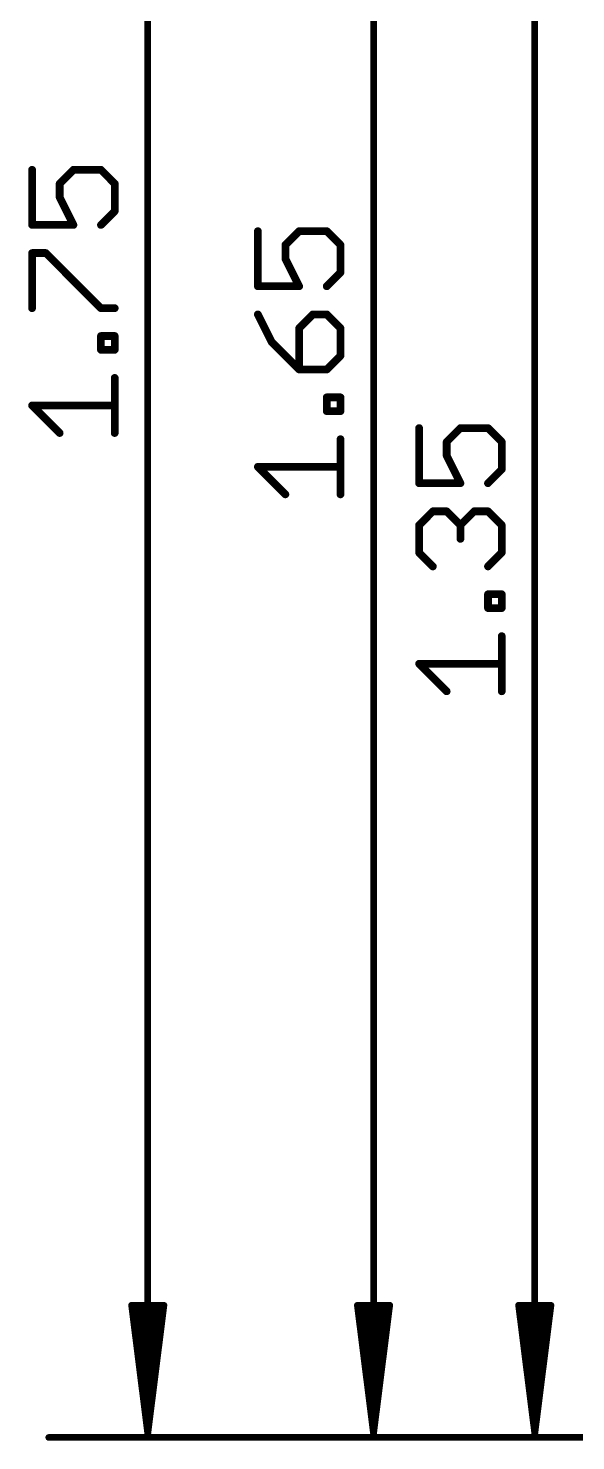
# Model space of a CAD drawing. Extents: x -20 to 40.9, y -0.3 to 63.8.
# Drawn here: x -20.01 to -9.23, y -0.07 to 27.72 of the extents above; entities that cross this region are included whole.
import ezdxf

# ---------------------------------------------------------------- set-up
doc = ezdxf.new("R2010")
doc.units = 0
doc.layers.add('47', color=253, linetype='CONTINUOUS')

msp = doc.modelspace()

# ---------------------------------------------------------------- linework, layer by layer
at = {"layer": '47'}
for points, const_width in [([(-17.653, 0.065), (-17.653, 44.258)], 0.13), ([(-13.208, 0.065), (-13.208, 41.845)], 0.13), ([(-10.033, 0.065), (-10.033, 34.098)], 0.13), ([(-19.9307, 24.9339), (-19.9307, 23.8492)], 0.1524), ([(-19.3884, 24.6627), (-19.1172, 24.9339)], 0.1524), ([(-19.1172, 24.9339), (-18.5749, 24.9339)], 0.1524), ([(-18.5749, 24.9339), (-18.3037, 24.6627)], 0.1524), ([(-19.3884, 24.3915), (-19.3884, 24.6627)], 0.1524), ([(-18.3037, 24.6627), (-18.3037, 24.1204)], 0.1524), ([(-19.1172, 23.8492), (-19.3884, 24.3915)], 0.1524), ([(-18.3037, 24.1204), (-18.5749, 23.8492)], 0.1524), ([(-19.9307, 23.8492), (-19.1172, 23.8492)], 0.1524), ([(-15.4857, 23.7274), (-15.4857, 22.6427)], 0.1524), ([(-14.9434, 23.4562), (-14.6722, 23.7274)], 0.1524), ([(-14.6722, 23.7274), (-14.1299, 23.7274)], 0.1524), ([(-14.1299, 23.7274), (-13.8587, 23.4562)], 0.1524), ([(-19.9307, 22.212), (-19.9307, 23.2967)], 0.1524), ([(-19.9307, 23.2967), (-19.6595, 23.2967)], 0.1524), ([(-19.6595, 23.2967), (-18.5749, 22.212)], 0.1524), ([(-14.9434, 23.185), (-14.9434, 23.4562)], 0.1524), ([(-13.8587, 23.4562), (-13.8587, 22.9139)], 0.1524), ([(-14.6722, 22.6427), (-14.9434, 23.185)], 0.1524), ([(-13.8587, 22.9139), (-14.1299, 22.6427)], 0.1524), ([(-15.4857, 22.6427), (-14.6722, 22.6427)], 0.1524), ([(-18.5749, 22.212), (-18.3037, 22.212)], 0.1524), ([(-15.4857, 22.0902), (-15.2145, 21.5479)], 0.1524), ([(-14.401, 22.0902), (-14.6722, 21.819)], 0.1524), ([(-14.1299, 22.0902), (-14.401, 22.0902)], 0.1524), ([(-13.8587, 21.819), (-14.1299, 22.0902)], 0.1524), ([(-18.5749, 21.3935), (-18.5749, 21.6646)], 0.1524), ([(-18.5749, 21.6646), (-18.3037, 21.6646)], 0.1524), ([(-18.3037, 21.6646), (-18.3037, 21.3935)], 0.1524), ([(-14.6722, 21.819), (-14.6722, 21.0055)], 0.1524), ([(-13.8587, 21.2767), (-13.8587, 21.819)], 0.1524), ([(-18.3037, 21.3935), (-18.5749, 21.3935)], 0.1524), ([(-15.2145, 21.5479), (-14.6722, 21.0055)], 0.1524), ([(-14.1299, 21.0055), (-13.8587, 21.2767)], 0.1524), ([(-18.3037, 19.7563), (-18.3037, 20.841)], 0.1524), ([(-14.6722, 21.0055), (-14.1299, 21.0055)], 0.1524), ([(-19.3884, 19.7563), (-19.9307, 20.2986)], 0.1524), ([(-19.9307, 20.2986), (-18.3037, 20.2986)], 0.1524), ([(-14.1299, 20.187), (-14.1299, 20.4581)], 0.1524), ([(-14.1299, 20.4581), (-13.8587, 20.4581)], 0.1524), ([(-13.8587, 20.4581), (-13.8587, 20.187)], 0.1524), ([(-13.8587, 20.187), (-14.1299, 20.187)], 0.1524), ([(-12.3107, 19.8539), (-12.3107, 18.7692)], 0.1524), ([(-11.7684, 19.5827), (-11.4972, 19.8539)], 0.1524), ([(-11.4972, 19.8539), (-10.9549, 19.8539)], 0.1524), ([(-10.9549, 19.8539), (-10.6837, 19.5827)], 0.1524), ([(-13.8587, 18.5498), (-13.8587, 19.6345)], 0.1524), ([(-11.7684, 19.3115), (-11.7684, 19.5827)], 0.1524), ([(-10.6837, 19.5827), (-10.6837, 19.0404)], 0.1524), ([(-11.4972, 18.7692), (-11.7684, 19.3115)], 0.1524), ([(-14.9434, 18.5498), (-15.4857, 19.0921)], 0.1524), ([(-15.4857, 19.0921), (-13.8587, 19.0921)], 0.1524), ([(-10.6837, 19.0404), (-10.9549, 18.7692)], 0.1524), ([(-12.3107, 18.7692), (-11.4972, 18.7692)], 0.1524), ([(-12.3107, 17.9455), (-12.0395, 18.2167)], 0.1524), ([(-12.0395, 18.2167), (-11.7684, 18.2167)], 0.1524), ([(-11.7684, 18.2167), (-11.4972, 17.9455)], 0.1524), ([(-11.4972, 17.9455), (-11.226, 18.2167)], 0.1524), ([(-11.226, 18.2167), (-10.9549, 18.2167)], 0.1524), ([(-10.9549, 18.2167), (-10.6837, 17.9455)], 0.1524), ([(-12.3107, 17.4032), (-12.3107, 17.9455)], 0.1524), ([(-11.4972, 17.9455), (-11.4972, 17.6744)], 0.1524), ([(-10.6837, 17.9455), (-10.6837, 17.4032)], 0.1524), ([(-12.0395, 17.132), (-12.3107, 17.4032)], 0.1524), ([(-10.6837, 17.4032), (-10.9549, 17.132)], 0.1524), ([(-10.9549, 16.3135), (-10.9549, 16.5846)], 0.1524), ([(-10.9549, 16.5846), (-10.6837, 16.5846)], 0.1524), ([(-10.6837, 16.5846), (-10.6837, 16.3135)], 0.1524), ([(-10.6837, 16.3135), (-10.9549, 16.3135)], 0.1524), ([(-10.6837, 14.6763), (-10.6837, 15.761)], 0.1524), ([(-11.7684, 14.6763), (-12.3107, 15.2186)], 0.1524), ([(-12.3107, 15.2186), (-10.6837, 15.2186)], 0.1524), ([(-17.653, 0.065), (-17.9722, 2.6)], 0.13), ([(-17.9722, 2.6), (-17.3338, 2.6)], 0.13), ([(-17.653, 0.065), (-17.913, 2.6)], 0.13), ([(-17.653, 0.065), (-17.783, 2.6)], 0.13), ([(-17.3338, 2.6), (-17.653, 0.065)], 0.13), ([(-17.523, 2.6), (-17.653, 0.065)], 0.13), ([(-17.393, 2.6), (-17.653, 0.065)], 0.13), ([(-13.208, 0.065), (-13.5272, 2.6)], 0.13), ([(-13.5272, 2.6), (-12.8888, 2.6)], 0.13), ([(-13.208, 0.065), (-13.468, 2.6)], 0.13), ([(-13.208, 0.065), (-13.338, 2.6)], 0.13), ([(-12.8888, 2.6), (-13.208, 0.065)], 0.13), ([(-13.078, 2.6), (-13.208, 0.065)], 0.13), ([(-12.948, 2.6), (-13.208, 0.065)], 0.13), ([(-10.033, 0.065), (-10.3522, 2.6)], 0.13), ([(-10.3522, 2.6), (-9.7138, 2.6)], 0.13), ([(-10.033, 0.065), (-10.293, 2.6)], 0.13), ([(-10.033, 0.065), (-10.163, 2.6)], 0.13), ([(-9.7138, 2.6), (-10.033, 0.065)], 0.13), ([(-9.903, 2.6), (-10.033, 0.065)], 0.13), ([(-9.773, 2.6), (-10.033, 0.065)], 0.13), ([(0, 0), (-19.603, 0)], 0.13), ([(0.889, 0), (-15.158, 0)], 0.13), ([(0, 0), (-11.983, 0)], 0.13)]:
    msp.add_lwpolyline(points, dxfattribs=dict(at, const_width=const_width))
for points, const_width in [([(-19.8926, 24.9339, 1), (-19.9688, 24.9339)], 0.0762), ([(-19.1172, 24.972, 1), (-19.1172, 24.8958)], 0.0762), ([(-19.0903, 24.9069, 1), (-19.1441, 24.9608)], 0.0762), ([(-18.5479, 24.9608, 1), (-18.6018, 24.9069)], 0.0762), ([(-18.5749, 24.8958, 1), (-18.5749, 24.972)], 0.0762), ([(-19.3503, 24.6627, 1), (-19.4265, 24.6627)], 0.0762), ([(-19.4153, 24.6896, 1), (-19.3614, 24.6358)], 0.0762), ([(-18.2656, 24.6627, 1), (-18.3418, 24.6627)], 0.0762), ([(-18.3306, 24.6358, 1), (-18.2768, 24.6896)], 0.0762), ([(-19.3543, 24.4086, 1), (-19.4224, 24.3745)], 0.0762), ([(-19.4265, 24.3915, 1), (-19.3503, 24.3915)], 0.0762), ([(-18.2768, 24.0934, 1), (-18.3306, 24.1473)], 0.0762), ([(-19.9307, 23.8873, 1), (-19.9307, 23.8111)], 0.0762), ([(-19.1513, 23.8322, 1), (-19.0831, 23.8662)], 0.0762), ([(-19.1172, 23.8111, 1), (-19.1172, 23.8873)], 0.0762), ([(-18.6018, 23.8761, 1), (-18.5479, 23.8223)], 0.0762), ([(-18.3418, 24.1204, 1), (-18.2656, 24.1204)], 0.0762), ([(-19.9688, 23.8492, 1), (-19.8926, 23.8492)], 0.0762), ([(-15.4476, 23.7274, 1), (-15.5238, 23.7274)], 0.0762), ([(-14.6722, 23.7655, 1), (-14.6722, 23.6893)], 0.0762), ([(-14.6453, 23.7004, 1), (-14.6991, 23.7543)], 0.0762), ([(-14.1029, 23.7543, 1), (-14.1568, 23.7004)], 0.0762), ([(-14.1299, 23.6893, 1), (-14.1299, 23.7655)], 0.0762), ([(-19.8926, 23.2967, 1), (-19.9688, 23.2967)], 0.0762), ([(-19.9307, 23.3348, 1), (-19.9307, 23.2586)], 0.0762), ([(-19.6326, 23.3236, 1), (-19.6865, 23.2698)], 0.0762), ([(-19.6595, 23.2586, 1), (-19.6595, 23.3348)], 0.0762), ([(-14.9053, 23.4562, 1), (-14.9815, 23.4562)], 0.0762), ([(-14.9703, 23.4831, 1), (-14.9164, 23.4293)], 0.0762), ([(-13.8206, 23.4562, 1), (-13.8968, 23.4562)], 0.0762), ([(-13.8856, 23.4293, 1), (-13.8318, 23.4831)], 0.0762), ([(-14.9815, 23.185, 1), (-14.9053, 23.185)], 0.0762), ([(-14.9093, 23.2021, 1), (-14.9774, 23.168)], 0.0762), ([(-13.8968, 22.9139, 1), (-13.8206, 22.9139)], 0.0762), ([(-13.8318, 22.8869, 1), (-13.8856, 22.9408)], 0.0762), ([(-15.4857, 22.6808, 1), (-15.4857, 22.6046)], 0.0762), ([(-15.5238, 22.6427, 1), (-15.4476, 22.6427)], 0.0762), ([(-14.7063, 22.6257, 1), (-14.6381, 22.6597)], 0.0762), ([(-14.6722, 22.6046, 1), (-14.6722, 22.6808)], 0.0762), ([(-14.1568, 22.6696, 1), (-14.1029, 22.6158)], 0.0762), ([(-19.9688, 22.212, 1), (-19.8926, 22.212)], 0.0762), ([(-18.5749, 22.2501, 1), (-18.5749, 22.1739)], 0.0762), ([(-18.6018, 22.1851, 1), (-18.5479, 22.239)], 0.0762), ([(-18.3037, 22.1739, 1), (-18.3037, 22.2501)], 0.0762), ([(-15.4516, 22.1072, 1), (-15.5198, 22.0732)], 0.0762), ([(-14.401, 22.1283, 1), (-14.401, 22.0521)], 0.0762), ([(-14.3741, 22.0633, 1), (-14.428, 22.1171)], 0.0762), ([(-14.1029, 22.1171, 1), (-14.1568, 22.0633)], 0.0762), ([(-14.1299, 22.0521, 1), (-14.1299, 22.1283)], 0.0762), ([(-18.5368, 21.6646, 1), (-18.613, 21.6646)], 0.0762), ([(-18.5749, 21.7027, 1), (-18.5749, 21.6265)], 0.0762), ([(-18.2656, 21.6646, 1), (-18.3418, 21.6646)], 0.0762), ([(-18.3037, 21.6265, 1), (-18.3037, 21.7027)], 0.0762), ([(-14.6341, 21.819, 1), (-14.7103, 21.819)], 0.0762), ([(-14.6991, 21.846, 1), (-14.6453, 21.7921)], 0.0762), ([(-13.8206, 21.819, 1), (-13.8968, 21.819)], 0.0762), ([(-13.8856, 21.7921, 1), (-13.8318, 21.846)], 0.0762), ([(-18.5749, 21.4316, 1), (-18.5749, 21.3554)], 0.0762), ([(-18.613, 21.3935, 1), (-18.5368, 21.3935)], 0.0762), ([(-18.3418, 21.3935, 1), (-18.2656, 21.3935)], 0.0762), ([(-18.3037, 21.3554, 1), (-18.3037, 21.4316)], 0.0762), ([(-15.1876, 21.5748, 1), (-15.2415, 21.5209)], 0.0762), ([(-15.2486, 21.5308, 1), (-15.1804, 21.5649)], 0.0762), ([(-13.8968, 21.2767, 1), (-13.8206, 21.2767)], 0.0762), ([(-13.8318, 21.2498, 1), (-13.8856, 21.3036)], 0.0762), ([(-18.2656, 20.841, 1), (-18.3418, 20.841)], 0.0762), ([(-14.6722, 21.0436, 1), (-14.6722, 20.9674)], 0.0762), ([(-14.7103, 21.0055, 1), (-14.6341, 21.0055)], 0.0762), ([(-14.6991, 20.9786, 1), (-14.6453, 21.0325)], 0.0762), ([(-14.1568, 21.0325, 1), (-14.1029, 20.9786)], 0.0762), ([(-14.1299, 20.9674, 1), (-14.1299, 21.0436)], 0.0762), ([(-19.9037, 20.3256, 1), (-19.9576, 20.2717)], 0.0762), ([(-19.9307, 20.3367, 1), (-19.9307, 20.2605)], 0.0762), ([(-18.3037, 20.2605, 1), (-18.3037, 20.3367)], 0.0762), ([(-14.0918, 20.4581, 1), (-14.168, 20.4581)], 0.0762), ([(-14.1299, 20.4962, 1), (-14.1299, 20.42)], 0.0762), ([(-13.8206, 20.4581, 1), (-13.8968, 20.4581)], 0.0762), ([(-13.8587, 20.42, 1), (-13.8587, 20.4962)], 0.0762), ([(-14.1299, 20.2251, 1), (-14.1299, 20.1489)], 0.0762), ([(-14.168, 20.187, 1), (-14.0918, 20.187)], 0.0762), ([(-13.8968, 20.187, 1), (-13.8206, 20.187)], 0.0762), ([(-13.8587, 20.1489, 1), (-13.8587, 20.2251)], 0.0762), ([(-19.4153, 19.7294, 1), (-19.3614, 19.7833)], 0.0762), ([(-18.3418, 19.7563, 1), (-18.2656, 19.7563)], 0.0762), ([(-12.2726, 19.8539, 1), (-12.3488, 19.8539)], 0.0762), ([(-11.4972, 19.892, 1), (-11.4972, 19.8158)], 0.0762), ([(-11.4703, 19.8269, 1), (-11.5241, 19.8808)], 0.0762), ([(-10.9279, 19.8808, 1), (-10.9818, 19.8269)], 0.0762), ([(-10.9549, 19.8158, 1), (-10.9549, 19.892)], 0.0762), ([(-13.8206, 19.6345, 1), (-13.8968, 19.6345)], 0.0762), ([(-11.7303, 19.5827, 1), (-11.8065, 19.5827)], 0.0762), ([(-11.7953, 19.6096, 1), (-11.7414, 19.5558)], 0.0762), ([(-10.6456, 19.5827, 1), (-10.7218, 19.5827)], 0.0762), ([(-10.7106, 19.5558, 1), (-10.6568, 19.6096)], 0.0762), ([(-11.8065, 19.3115, 1), (-11.7303, 19.3115)], 0.0762), ([(-11.7343, 19.3286, 1), (-11.8024, 19.2945)], 0.0762), ([(-15.4587, 19.1191, 1), (-15.5126, 19.0652)], 0.0762), ([(-15.4857, 19.1302, 1), (-15.4857, 19.054)], 0.0762), ([(-13.8587, 19.054, 1), (-13.8587, 19.1302)], 0.0762), ([(-10.7218, 19.0404, 1), (-10.6456, 19.0404)], 0.0762), ([(-10.6568, 19.0134, 1), (-10.7106, 19.0673)], 0.0762), ([(-14.9703, 18.5229, 1), (-14.9164, 18.5768)], 0.0762), ([(-12.3107, 18.8073, 1), (-12.3107, 18.7311)], 0.0762), ([(-12.3488, 18.7692, 1), (-12.2726, 18.7692)], 0.0762), ([(-11.5313, 18.7522, 1), (-11.4631, 18.7862)], 0.0762), ([(-11.4972, 18.7311, 1), (-11.4972, 18.8073)], 0.0762), ([(-10.9818, 18.7961, 1), (-10.9279, 18.7423)], 0.0762), ([(-13.8968, 18.5498, 1), (-13.8206, 18.5498)], 0.0762), ([(-12.0395, 18.2548, 1), (-12.0395, 18.1786)], 0.0762), ([(-12.0126, 18.1898, 1), (-12.0665, 18.2436)], 0.0762), ([(-11.7414, 18.2436, 1), (-11.7953, 18.1898)], 0.0762), ([(-11.7684, 18.1786, 1), (-11.7684, 18.2548)], 0.0762), ([(-11.226, 18.2548, 1), (-11.226, 18.1786)], 0.0762), ([(-11.1991, 18.1898, 1), (-11.253, 18.2436)], 0.0762), ([(-10.9279, 18.2436, 1), (-10.9818, 18.1898)], 0.0762), ([(-10.9549, 18.1786, 1), (-10.9549, 18.2548)], 0.0762), ([(-12.2726, 17.9455, 1), (-12.3488, 17.9455)], 0.0762), ([(-12.3376, 17.9725, 1), (-12.2837, 17.9186)], 0.0762), ([(-11.4591, 17.9455, 1), (-11.5353, 17.9455)], 0.0762), ([(-11.5241, 17.9725, 1), (-11.4703, 17.9186)], 0.0762), ([(-11.5241, 17.9186, 1), (-11.4703, 17.9725)], 0.0762), ([(-10.6456, 17.9455, 1), (-10.7218, 17.9455)], 0.0762), ([(-10.7106, 17.9186, 1), (-10.6568, 17.9725)], 0.0762), ([(-11.5353, 17.6744, 1), (-11.4591, 17.6744)], 0.0762), ([(-12.3488, 17.4032, 1), (-12.2726, 17.4032)], 0.0762), ([(-12.2837, 17.4301, 1), (-12.3376, 17.3763)], 0.0762), ([(-10.7218, 17.4032, 1), (-10.6456, 17.4032)], 0.0762), ([(-10.6568, 17.3763, 1), (-10.7106, 17.4301)], 0.0762), ([(-12.0665, 17.1051, 1), (-12.0126, 17.159)], 0.0762), ([(-10.9818, 17.159, 1), (-10.9279, 17.1051)], 0.0762), ([(-10.9168, 16.5846, 1), (-10.993, 16.5846)], 0.0762), ([(-10.9549, 16.6227, 1), (-10.9549, 16.5465)], 0.0762), ([(-10.6456, 16.5846, 1), (-10.7218, 16.5846)], 0.0762), ([(-10.6837, 16.5465, 1), (-10.6837, 16.6227)], 0.0762), ([(-10.9549, 16.3516, 1), (-10.9549, 16.2754)], 0.0762), ([(-10.993, 16.3135, 1), (-10.9168, 16.3135)], 0.0762), ([(-10.7218, 16.3135, 1), (-10.6456, 16.3135)], 0.0762), ([(-10.6837, 16.2754, 1), (-10.6837, 16.3516)], 0.0762), ([(-10.6456, 15.761, 1), (-10.7218, 15.761)], 0.0762), ([(-12.2837, 15.2456, 1), (-12.3376, 15.1917)], 0.0762), ([(-12.3107, 15.2567, 1), (-12.3107, 15.1805)], 0.0762), ([(-10.6837, 15.1805, 1), (-10.6837, 15.2567)], 0.0762), ([(-11.7953, 14.6494, 1), (-11.7414, 14.7033)], 0.0762), ([(-10.7218, 14.6763, 1), (-10.6456, 14.6763)], 0.0762), ([(-17.94, 2.6041, 1), (-18.0045, 2.5959)], 0.065), ([(-17.9722, 2.6325, 1), (-17.9722, 2.5675)], 0.065), ([(-17.8807, 2.6033, 1), (-17.9453, 2.5967)], 0.065), ([(-17.7505, 2.6017, 1), (-17.8155, 2.5983)], 0.065), ([(-17.4905, 2.5983, 1), (-17.5555, 2.6017)], 0.065), ([(-17.3607, 2.5967, 1), (-17.4253, 2.6033)], 0.065), ([(-17.3015, 2.5959, 1), (-17.366, 2.6041)], 0.065), ([(-17.3338, 2.5675, 1), (-17.3338, 2.6325)], 0.065), ([(-13.495, 2.6041, 1), (-13.5595, 2.5959)], 0.065), ([(-13.5272, 2.6325, 1), (-13.5272, 2.5675)], 0.065), ([(-13.4357, 2.6033, 1), (-13.5003, 2.5967)], 0.065), ([(-13.3055, 2.6017, 1), (-13.3705, 2.5983)], 0.065), ([(-13.0455, 2.5983, 1), (-13.1105, 2.6017)], 0.065), ([(-12.9157, 2.5967, 1), (-12.9803, 2.6033)], 0.065), ([(-12.8565, 2.5959, 1), (-12.921, 2.6041)], 0.065), ([(-12.8888, 2.5675, 1), (-12.8888, 2.6325)], 0.065), ([(-10.32, 2.6041, 1), (-10.3845, 2.5959)], 0.065), ([(-10.3522, 2.6325, 1), (-10.3522, 2.5675)], 0.065), ([(-10.2607, 2.6033, 1), (-10.3253, 2.5967)], 0.065), ([(-10.1305, 2.6017, 1), (-10.1955, 2.5983)], 0.065), ([(-9.8705, 2.5983, 1), (-9.9355, 2.6017)], 0.065), ([(-9.7407, 2.5967, 1), (-9.8053, 2.6033)], 0.065), ([(-9.6815, 2.5959, 1), (-9.746, 2.6041)], 0.065), ([(-9.7138, 2.5675, 1), (-9.7138, 2.6325)], 0.065), ([(-19.603, 0.0325, 1), (-19.603, -0.0325)], 0.065), ([(-17.6852, 0.0691, 1), (-17.6208, 0.0609)], 0.065), ([(-17.6853, 0.0683, 1), (-17.6207, 0.0617)], 0.065), ([(-17.6855, 0.0633, 1), (-17.6205, 0.0667)], 0.065), ([(-17.6855, 0.0667, 1), (-17.6205, 0.0633)], 0.065), ([(-17.6855, 0.065, 1), (-17.6205, 0.065)], 0.065), ([(-17.6853, 0.0617, 1), (-17.6207, 0.0683)], 0.065), ([(-17.6852, 0.0609, 1), (-17.6208, 0.0691)], 0.065), ([(-15.158, 0.0325, 1), (-15.158, -0.0325)], 0.065), ([(-13.2402, 0.0691, 1), (-13.1758, 0.0609)], 0.065), ([(-13.2403, 0.0683, 1), (-13.1757, 0.0617)], 0.065), ([(-13.2405, 0.0633, 1), (-13.1755, 0.0667)], 0.065), ([(-13.2405, 0.0667, 1), (-13.1755, 0.0633)], 0.065), ([(-13.2405, 0.065, 1), (-13.1755, 0.065)], 0.065), ([(-13.2403, 0.0617, 1), (-13.1757, 0.0683)], 0.065), ([(-13.2402, 0.0609, 1), (-13.1758, 0.0691)], 0.065), ([(-11.983, 0.0325, 1), (-11.983, -0.0325)], 0.065), ([(-10.0652, 0.0691, 1), (-10.0008, 0.0609)], 0.065), ([(-10.0653, 0.0683, 1), (-10.0007, 0.0617)], 0.065), ([(-10.0655, 0.0633, 1), (-10.0005, 0.0667)], 0.065), ([(-10.0655, 0.0667, 1), (-10.0005, 0.0633)], 0.065), ([(-10.0655, 0.065, 1), (-10.0005, 0.065)], 0.065), ([(-10.0653, 0.0617, 1), (-10.0007, 0.0683)], 0.065), ([(-10.0652, 0.0609, 1), (-10.0008, 0.0691)], 0.065)]:
    msp.add_lwpolyline(points, format="xyb", dxfattribs=dict(at, const_width=const_width))

doc.saveas('drawing.dxf')
